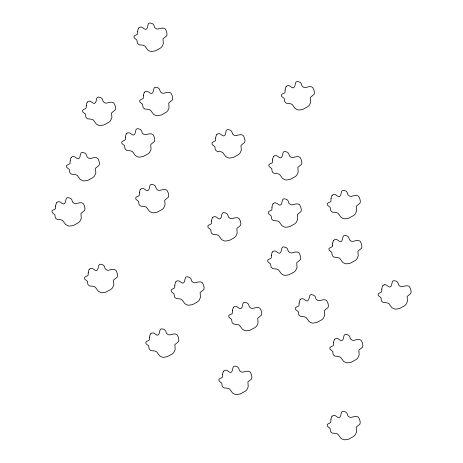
<?xml version="1.0" encoding="UTF-8"?>
<svg xmlns="http://www.w3.org/2000/svg" width="463" height="463" viewBox="0 0 463 463"><rect width="100%" height="100%" fill="white"/><g stroke="black" fill="none" stroke-linecap="round" stroke-linejoin="round"><path stroke-width="0.69" d="M55.595 206.365L55.624 206.023M70.144 160.846L70.116 161.188A5.869 5.284 12.3 0 0 70.127 161.871A12.553 11.303 12.3 0 0 70.162 162.2C71.117 165.071 65.167 164.029 66.591 167.102A2.662 2.396 12.3 0 0 66.886 167.531L69.363 169.522L69.681 171.802A3.363 3.027 12.3 0 0 69.803 172.358A3.559 3.206 12.3 0 0 70.139 173.064L71.609 174.215L75.388 174.597L77.234 175.373L80.221 179.418L82.373 180.587A8.241 7.42 12.3 0 0 84.104 180.929L87.906 180.31L92.826 177.578A10.389 9.353 12.3 0 0 94.51 175.952L95.818 173.064L95.476 168.283L99.169 165.25L99.504 163.514L99.117 161.489A21.136 19.029 12.3 0 0 98.723 160.279C97.757 155.996 93.237 157.802 90.401 158.514A4.161 3.745 12.3 0 1 88.485 158.074L87.102 156.945L86.61 155.423A3.912 3.525 12.3 0 0 85.991 154.104L85.522 153.594A3.322 2.992 12.3 0 0 84.405 152.912C78.565 150.481 81.714 157.547 78.351 158.821C76.181 158.861 75.064 155.834 72.685 156.581A2.361 2.124 12.3 0 0 72.008 156.859L71.273 157.53M86.234 105.466L86.205 105.807A5.869 5.284 12.3 0 0 86.216 106.49A12.553 11.303 12.3 0 0 86.251 106.82C87.212 109.696 81.262 108.649 82.686 111.728A2.662 2.396 12.3 0 0 82.981 112.156L85.452 114.141L85.777 116.421A3.363 3.027 12.3 0 0 85.898 116.977A3.559 3.206 12.3 0 0 86.228 117.689L87.704 118.841L91.483 119.222L93.323 119.992L96.31 124.043L98.463 125.207A8.241 7.42 12.3 0 0 100.193 125.554L103.996 124.935L108.921 122.203A10.389 9.353 12.3 0 0 110.605 120.571L111.907 117.683L111.566 112.908L115.258 109.876L115.594 108.134L115.212 106.108A21.136 19.029 12.3 0 0 114.812 104.898C113.852 100.616 109.326 102.421 106.49 103.139A4.161 3.745 12.3 0 1 104.574 102.699L103.197 101.571L102.699 100.049A3.912 3.525 12.3 0 0 102.08 98.729L101.617 98.22A3.322 2.992 12.3 0 0 100.494 97.537C94.655 95.1 97.803 102.173 94.44 103.446C92.276 103.486 91.159 100.459 88.774 101.206A2.361 2.124 12.3 0 0 88.097 101.484L87.362 102.149M88.213 272.638L88.184 272.985A5.869 5.284 12.3 0 0 88.196 273.668A12.553 11.303 12.3 0 0 88.23 273.998C89.185 276.868 83.242 275.826 84.665 278.9A2.662 2.396 12.3 0 0 84.955 279.328L87.432 281.319L87.756 283.599A3.363 3.027 12.3 0 0 87.877 284.155A3.559 3.206 12.3 0 0 88.207 284.861L89.683 286.012L93.457 286.394L95.303 287.17L98.289 291.215L100.442 292.385A8.241 7.42 12.3 0 0 102.173 292.726L105.975 292.107L110.9 289.375A10.389 9.353 12.3 0 0 112.584 287.749L113.886 284.861L113.545 280.08L117.237 277.048L117.573 275.311L117.185 273.286A21.136 19.029 12.3 0 0 116.792 272.076C115.831 267.793 111.305 269.599 108.469 270.311A4.161 3.745 12.3 0 1 106.554 269.871L105.17 268.743L104.679 267.22A3.912 3.525 12.3 0 0 104.059 265.901L103.596 265.392A3.322 2.992 12.3 0 0 102.473 264.709C96.634 262.278 99.782 269.344 96.42 270.618C94.255 270.658 93.132 267.631 90.754 268.378A2.361 2.124 12.3 0 0 90.077 268.656L89.342 269.327M125.386 137.089L125.357 137.43A5.869 5.284 12.3 0 0 125.369 138.113A12.553 11.303 12.3 0 0 125.409 138.443C126.364 141.319 120.415 140.272 121.838 143.351A2.662 2.396 12.3 0 0 122.134 143.773L124.605 145.764L124.929 148.044A3.363 3.027 12.3 0 0 125.051 148.6A3.559 3.206 12.3 0 0 125.386 149.312L126.856 150.463L130.635 150.845L132.482 151.615L135.462 155.666L137.615 156.83A8.241 7.42 12.3 0 0 139.346 157.171L143.148 156.552L148.073 153.826A10.389 9.353 12.3 0 0 149.757 152.194L151.06 149.306L150.718 144.525L154.411 141.493L154.746 139.757L154.364 137.731A21.136 19.029 12.3 0 0 153.965 136.521C153.004 132.239 148.478 134.044 145.642 134.756A4.161 3.745 12.3 0 1 143.727 134.322L142.349 133.194L141.852 131.666A3.912 3.525 12.3 0 0 141.232 130.346L140.769 129.843A3.322 2.992 12.3 0 0 139.647 129.16C133.807 126.723 136.955 133.79 133.593 135.069C131.428 135.103 130.311 132.082 127.927 132.823A2.361 2.124 12.3 0 0 127.25 133.107L126.515 133.772M137.667 31.391L137.638 31.733A5.869 5.284 12.3 0 0 137.65 32.416A12.553 11.303 12.3 0 0 137.685 32.746C138.64 35.616 132.696 34.575 134.12 37.648A2.662 2.396 12.3 0 0 134.409 38.076L136.886 40.067L137.21 42.347A3.363 3.027 12.3 0 0 137.332 42.903A3.559 3.206 12.3 0 0 137.661 43.609L139.137 44.761L142.911 45.148L144.757 45.918L147.743 49.963L149.896 51.133A8.241 7.42 12.3 0 0 151.627 51.474L155.429 50.855L160.348 48.123A10.389 9.353 12.3 0 0 162.033 46.497L163.341 43.609L162.999 38.828L166.692 35.796L167.027 34.059L166.639 32.034A21.136 19.029 12.3 0 0 166.246 30.824C165.279 26.541 160.759 28.347 157.924 29.059A4.161 3.745 12.3 0 1 156.008 28.619L154.625 27.491L154.133 25.969A3.912 3.525 12.3 0 0 153.513 24.649L153.05 24.14A3.322 2.992 12.3 0 0 151.928 23.457C146.088 21.026 149.236 28.093 145.874 29.366C143.704 29.406 142.587 26.379 140.208 27.126A2.361 2.124 12.3 0 0 139.531 27.404L138.796 28.075M143.385 95.627L143.356 95.968A5.869 5.284 12.3 0 0 143.368 96.651A12.553 11.303 12.3 0 0 143.403 96.981C144.358 99.858 138.414 98.81 139.838 101.889A2.662 2.396 12.3 0 0 140.127 102.317L142.604 104.302L142.928 106.583A3.363 3.027 12.3 0 0 143.05 107.138A3.559 3.206 12.3 0 0 143.38 107.85L144.855 109.002L148.629 109.384L150.475 110.153L153.461 114.205L155.614 115.368A8.241 7.42 12.3 0 0 157.345 115.709L161.147 115.09L166.072 112.364A10.389 9.353 12.3 0 0 167.756 110.732L169.059 107.844L168.717 103.064L172.41 100.031L172.745 98.295L172.358 96.269A21.136 19.029 12.3 0 0 171.964 95.06C170.997 90.777 166.477 92.583 163.642 93.294A4.161 3.745 12.3 0 1 161.726 92.86L160.343 91.732L159.851 90.204A3.912 3.525 12.3 0 0 159.231 88.884L158.768 88.381A3.322 2.992 12.3 0 0 157.646 87.698C151.806 85.261 154.955 92.334 151.592 93.607C149.422 93.642 148.305 90.621 145.926 91.361A2.361 2.124 12.3 0 0 145.249 91.645L144.514 92.311M139.38 192.764L139.351 193.106A5.869 5.284 12.3 0 0 139.363 193.789A12.553 11.303 12.3 0 0 139.404 194.124C140.358 196.995 134.409 195.953 135.833 199.026A2.662 2.396 12.3 0 0 136.128 199.455L138.599 201.446L138.923 203.726A3.363 3.027 12.3 0 0 139.045 204.281A3.559 3.206 12.3 0 0 139.38 204.987L140.85 206.139L144.63 206.521L146.476 207.291L149.462 211.342L151.615 212.505A8.241 7.42 12.3 0 0 153.346 212.853L157.142 212.233L162.067 209.502A10.389 9.353 12.3 0 0 163.752 207.87L165.054 204.987L164.712 200.207L168.405 197.174L168.746 195.438L168.358 193.412A21.136 19.029 12.3 0 0 167.959 192.197C166.998 187.914 162.472 189.726 159.642 190.438A4.161 3.745 12.3 0 1 157.721 189.998L156.344 188.869L155.846 187.347A3.912 3.525 12.3 0 0 155.227 186.028L154.764 185.518A3.322 2.992 12.3 0 0 153.641 184.835C147.801 182.399 150.95 189.471 147.593 190.744C145.423 190.785 144.306 187.758 141.921 188.505A2.361 2.124 12.3 0 0 141.244 188.782L140.515 189.454M149.503 337.238L149.474 337.579A5.869 5.284 12.3 0 0 149.485 338.262A12.553 11.303 12.3 0 0 149.526 338.592C150.481 341.462 144.531 340.421 145.955 343.494A2.662 2.396 12.3 0 0 146.25 343.922L148.721 345.913L149.045 348.193A3.363 3.027 12.3 0 0 149.167 348.749A3.559 3.206 12.3 0 0 149.503 349.461L150.973 350.613L154.752 350.995L156.598 351.764L159.585 355.815L161.737 356.979A8.241 7.42 12.3 0 0 163.468 357.32L167.265 356.701L172.19 353.975A10.389 9.353 12.3 0 0 173.874 352.343L175.176 349.455L174.84 344.675L178.533 341.642L178.868 339.906L178.481 337.88A21.136 19.029 12.3 0 0 178.081 336.67C177.121 332.388 172.601 334.193 169.765 334.905A4.161 3.745 12.3 0 1 167.843 334.471L166.466 333.343L165.968 331.815A3.912 3.525 12.3 0 0 165.349 330.495L164.886 329.992A3.322 2.992 12.3 0 0 163.763 329.303C157.924 326.872 161.072 333.939 157.715 335.218C155.545 335.253 154.428 332.226 152.043 332.972A2.361 2.124 12.3 0 0 151.372 333.25L150.637 333.921M174.788 285.15L174.759 285.492A5.869 5.284 12.3 0 0 174.771 286.175A12.553 11.303 12.3 0 0 174.806 286.504C175.761 289.381 169.811 288.333 171.235 291.412A2.662 2.396 12.3 0 0 171.53 291.84L174.007 293.826L174.325 296.106A3.363 3.027 12.3 0 0 174.447 296.661A3.559 3.206 12.3 0 0 174.782 297.373L176.253 298.525L180.032 298.907L181.878 299.677L184.864 303.728L187.017 304.891A8.241 7.42 12.3 0 0 188.748 305.233L192.55 304.613L197.469 301.888A10.389 9.353 12.3 0 0 199.154 300.255L200.462 297.368L200.12 292.587L203.813 289.554L204.148 287.818L203.761 285.793A21.136 19.029 12.3 0 0 203.367 284.583C202.4 280.3 197.88 282.106 195.045 282.818A4.161 3.745 12.3 0 1 193.129 282.384L191.746 281.255L191.254 279.733A3.912 3.525 12.3 0 0 190.634 278.408L190.166 277.904A3.322 2.992 12.3 0 0 189.049 277.221C183.209 274.785 186.357 281.857 182.995 283.13C180.825 283.165 179.708 280.144 177.329 280.885A2.361 2.124 12.3 0 0 176.652 281.168L175.917 281.834M215.648 137.991L215.619 138.333A5.869 5.284 12.3 0 0 215.631 139.016A12.553 11.303 12.3 0 0 215.665 139.346C216.62 142.216 210.671 141.174 212.095 144.248A2.662 2.396 12.3 0 0 212.39 144.676L214.867 146.667L215.185 148.947A3.363 3.027 12.3 0 0 215.307 149.503A3.559 3.206 12.3 0 0 215.642 150.209L217.112 151.36L220.892 151.748L222.738 152.518L225.724 156.563L227.877 157.733A8.241 7.42 12.3 0 0 229.607 158.074L233.41 157.455L238.329 154.729A10.389 9.353 12.3 0 0 240.013 153.097L241.321 150.209L240.98 145.428L244.672 142.396L245.008 140.659L244.62 138.634A21.136 19.029 12.3 0 0 244.227 137.424C243.26 133.141 238.74 134.947 235.904 135.659A4.161 3.745 12.3 0 1 233.989 135.219L232.605 134.091L232.113 132.568A3.912 3.525 12.3 0 0 231.494 131.249L231.031 130.74A3.322 2.992 12.3 0 0 229.908 130.057C224.069 127.626 227.217 134.692 223.855 135.966C221.684 136.006 220.567 132.979 218.189 133.726A2.361 2.124 12.3 0 0 217.512 134.004L216.777 134.675M211.51 220.984L211.481 221.326A5.869 5.284 12.3 0 0 211.493 222.008A12.553 11.303 12.3 0 0 211.533 222.344C212.488 225.215 206.539 224.167 207.962 227.246A2.662 2.396 12.3 0 0 208.257 227.674L210.729 229.66L211.053 231.94A3.363 3.027 12.3 0 0 211.174 232.495A3.559 3.206 12.3 0 0 211.51 233.207L212.98 234.359L216.759 234.741L218.605 235.511L221.592 239.562L223.745 240.725A8.241 7.42 12.3 0 0 225.475 241.073L229.272 240.453L234.197 237.722A10.389 9.353 12.3 0 0 235.881 236.089L237.183 233.202L236.848 228.427L240.534 225.394L240.876 223.652L240.488 221.632A21.136 19.029 12.3 0 0 240.089 220.417C239.128 216.134 234.602 217.94 231.772 218.658A4.161 3.745 12.3 0 1 229.851 218.218L228.473 217.089L227.975 215.567A3.912 3.525 12.3 0 0 227.356 214.247L226.893 213.738A3.322 2.992 12.3 0 0 225.77 213.055C219.931 210.619 223.079 217.691 219.722 218.964C217.552 219.005 216.435 215.978 214.051 216.725A2.361 2.124 12.3 0 0 213.379 217.002L212.644 217.674M222.553 374.498L222.524 374.845A5.869 5.284 12.3 0 0 222.535 375.528A12.553 11.303 12.3 0 0 222.576 375.858C223.531 378.728 217.581 377.686 219.005 380.76A2.662 2.396 12.3 0 0 219.3 381.188L221.777 383.179L222.095 385.459A3.363 3.027 12.3 0 0 222.217 386.015A3.559 3.206 12.3 0 0 222.553 386.721L224.023 387.872L227.802 388.254L229.648 389.03L232.634 393.075L234.787 394.245A8.241 7.42 12.3 0 0 236.518 394.586L240.314 393.967L245.24 391.235A10.389 9.353 12.3 0 0 246.924 389.609L248.226 386.721L247.89 381.94L251.583 378.908L251.918 377.171L251.531 375.146A21.136 19.029 12.3 0 0 251.131 373.936C250.17 369.653 245.65 371.459 242.815 372.171A4.161 3.745 12.3 0 1 240.899 371.731L239.516 370.603L239.018 369.08A3.912 3.525 12.3 0 0 238.399 367.761L237.936 367.252A3.322 2.992 12.3 0 0 236.813 366.569C230.973 364.138 234.128 371.204 230.765 372.478C228.595 372.518 227.478 369.491 225.093 370.238A2.361 2.124 12.3 0 0 224.422 370.516L223.687 371.187M232.403 310.76L232.374 311.101A5.869 5.284 12.3 0 0 232.385 311.784A12.553 11.303 12.3 0 0 232.426 312.12C233.381 314.99 227.431 313.949 228.855 317.022A2.662 2.396 12.3 0 0 229.15 317.45L231.627 319.441L231.946 321.721A3.363 3.027 12.3 0 0 232.067 322.277A3.559 3.206 12.3 0 0 232.403 322.983L233.873 324.135L237.652 324.517L239.498 325.286L242.485 329.338L244.638 330.501A8.241 7.42 12.3 0 0 246.368 330.848L250.165 330.229L255.09 327.497A10.389 9.353 12.3 0 0 256.774 325.865L258.076 322.983L257.741 318.203L261.433 315.17L261.769 313.434L261.381 311.408A21.136 19.029 12.3 0 0 260.982 310.193C260.021 305.91 255.501 307.721 252.665 308.433A4.161 3.745 12.3 0 1 250.749 307.993L249.366 306.865L248.868 305.343A3.912 3.525 12.3 0 0 248.249 304.023L247.786 303.514A3.322 2.992 12.3 0 0 246.663 302.831C240.824 300.394 243.978 307.467 240.615 308.74C238.445 308.78 237.328 305.754 234.949 306.5A2.361 2.124 12.3 0 0 234.272 306.778L233.537 307.449M272.528 159.914L272.499 160.256A5.869 5.284 12.3 0 0 272.51 160.939A12.553 11.303 12.3 0 0 272.551 161.274C273.506 164.145 267.556 163.103 268.98 166.176A2.662 2.396 12.3 0 0 269.275 166.605L271.746 168.59L272.07 170.876A3.363 3.027 12.3 0 0 272.192 171.426A3.559 3.206 12.3 0 0 272.528 172.138L273.998 173.289L277.777 173.671L279.623 174.441L282.609 178.492L284.762 179.656A8.241 7.42 12.3 0 0 286.487 180.003L290.289 179.384L295.215 176.652A10.389 9.353 12.3 0 0 296.899 175.02L298.201 172.132L297.859 167.357L301.552 164.324L301.893 162.582L301.506 160.563A21.136 19.029 12.3 0 0 301.106 159.347C300.146 155.064 295.62 156.87 292.79 157.588A4.161 3.745 12.3 0 1 290.868 157.148L289.491 156.019L288.993 154.497A3.912 3.525 12.3 0 0 288.374 153.178L287.911 152.668A3.322 2.992 12.3 0 0 286.788 151.986C280.948 149.549 284.097 156.621 280.74 157.895C278.57 157.935 277.453 154.908 275.068 155.655A2.361 2.124 12.3 0 0 274.391 155.933L273.662 156.604M271.949 207.187L271.92 207.528A5.869 5.284 12.3 0 0 271.931 208.211A12.553 11.303 12.3 0 0 271.972 208.541C272.927 211.412 266.977 210.37 268.401 213.443A2.662 2.396 12.3 0 0 268.696 213.871L271.168 215.862L271.492 218.142A3.363 3.027 12.3 0 0 271.613 218.698A3.559 3.206 12.3 0 0 271.949 219.41L273.419 220.562L277.198 220.944L279.044 221.713L282.025 225.765L284.178 226.928A8.241 7.42 12.3 0 0 285.908 227.269L289.711 226.65L294.636 223.924A10.389 9.353 12.3 0 0 296.32 222.292L297.622 219.404L297.281 214.624L300.973 211.591L301.309 209.855L300.927 207.829A21.136 19.029 12.3 0 0 300.528 206.62C299.567 202.337 295.041 204.142 292.205 204.854A4.161 3.745 12.3 0 1 290.289 204.42L288.912 203.292L288.414 201.764A3.912 3.525 12.3 0 0 287.795 200.444L287.332 199.941A3.322 2.992 12.3 0 0 286.209 199.252C280.37 196.821 283.518 203.888 280.161 205.161C277.991 205.202 276.874 202.175 274.49 202.921A2.361 2.124 12.3 0 0 273.812 203.199L273.077 203.87M285.081 89.92L285.052 90.262A5.869 5.284 12.3 0 0 285.063 90.945A12.553 11.303 12.3 0 0 285.098 91.28C286.053 94.151 280.103 93.104 281.527 96.182A2.662 2.396 12.3 0 0 281.822 96.611L284.299 98.596L284.618 100.882A3.363 3.027 12.3 0 0 284.739 101.432A3.559 3.206 12.3 0 0 285.075 102.144L286.545 103.295L290.324 103.677L292.17 104.447L295.157 108.498L297.31 109.662A8.241 7.42 12.3 0 0 299.04 110.009L302.843 109.39L307.762 106.658A10.389 9.353 12.3 0 0 309.446 105.026L310.754 102.138L310.413 97.363L314.105 94.33L314.441 92.588L314.053 90.569A21.136 19.029 12.3 0 0 313.659 89.353C312.693 85.07 308.173 86.876 305.337 87.594A4.161 3.745 12.3 0 1 303.421 87.154L302.038 86.025L301.546 84.503A3.912 3.525 12.3 0 0 300.927 83.184L300.464 82.674A3.322 2.992 12.3 0 0 299.341 81.992C293.501 79.555 296.65 86.627 293.287 87.901C291.117 87.941 290 84.914 287.621 85.661A2.361 2.124 12.3 0 0 286.944 85.939L286.209 86.61M271.359 255.287L271.33 255.628A5.869 5.284 12.3 0 0 271.341 256.311A12.553 11.303 12.3 0 0 271.382 256.641C272.337 259.511 266.387 258.47 267.811 261.549A2.662 2.396 12.3 0 0 268.106 261.971L270.577 263.962L270.901 266.242A3.363 3.027 12.3 0 0 271.023 266.798A3.559 3.206 12.3 0 0 271.359 267.51L272.829 268.662L276.608 269.044L278.454 269.813L281.44 273.864L283.593 275.028A8.241 7.42 12.3 0 0 285.324 275.369L289.12 274.75L294.046 272.024A10.389 9.353 12.3 0 0 295.73 270.392L297.032 267.504L296.696 262.724L300.383 259.691L300.724 257.955L300.337 255.929A21.136 19.029 12.3 0 0 299.937 254.719C298.976 250.437 294.451 252.242 291.621 252.954A4.161 3.745 12.3 0 1 289.699 252.52L288.322 251.392L287.824 249.864A3.912 3.525 12.3 0 0 287.205 248.544L286.742 248.041A3.322 2.992 12.3 0 0 285.619 247.352C279.779 244.921 282.928 251.988 279.571 253.267C277.401 253.302 276.284 250.275 273.899 251.021A2.361 2.124 12.3 0 0 273.228 251.299L272.493 251.97M299.081 303.034L299.052 303.375A5.869 5.284 12.3 0 0 299.063 304.058A12.553 11.303 12.3 0 0 299.104 304.388C300.059 307.258 294.109 306.217 295.533 309.29A2.662 2.396 12.3 0 0 295.828 309.718L298.299 311.709L298.623 313.989A3.363 3.027 12.3 0 0 298.745 314.545A3.559 3.206 12.3 0 0 299.081 315.251L300.551 316.403L304.33 316.785L306.176 317.56L309.157 321.606L311.31 322.775A8.241 7.42 12.3 0 0 313.04 323.116L316.842 322.497L321.768 319.765A10.389 9.353 12.3 0 0 323.452 318.139L324.754 315.251L324.413 310.47L328.105 307.438L328.441 305.702L328.059 303.676A21.136 19.029 12.3 0 0 327.659 302.466C326.699 298.184 322.173 299.989 319.337 300.701A4.161 3.745 12.3 0 1 317.421 300.261L316.044 299.133L315.546 297.611A3.912 3.525 12.3 0 0 314.927 296.291L314.464 295.782A3.322 2.992 12.3 0 0 313.341 295.099C307.501 292.668 310.65 299.735 307.287 301.008C305.123 301.048 304.006 298.022 301.621 298.768A2.361 2.124 12.3 0 0 300.944 299.046L300.209 299.717M331.004 198.743L330.976 199.09A5.869 5.284 12.3 0 0 330.987 199.773A12.553 11.303 12.3 0 0 331.022 200.103C331.977 202.973 326.033 201.932 327.457 205.005A2.662 2.396 12.3 0 0 327.746 205.433L330.223 207.424L330.547 209.704A3.363 3.027 12.3 0 0 330.663 210.26A3.559 3.206 12.3 0 0 330.999 210.966L332.469 212.118L336.248 212.5L338.094 213.275L341.081 217.321L343.233 218.49A8.241 7.42 12.3 0 0 344.964 218.831L348.766 218.212L353.686 215.48A10.389 9.353 12.3 0 0 355.37 213.854L356.678 210.966L356.336 206.185L360.029 203.153L360.364 201.417L359.977 199.391A21.136 19.029 12.3 0 0 359.583 198.181C358.617 193.899 354.097 195.704 351.261 196.416A4.161 3.745 12.3 0 1 349.345 195.976L347.962 194.848L347.47 193.326A3.912 3.525 12.3 0 0 346.851 192.006L346.388 191.497A3.322 2.992 12.3 0 0 345.265 190.814C339.425 188.383 342.574 195.45 339.211 196.723C337.041 196.763 335.924 193.737 333.545 194.483A2.361 2.124 12.3 0 0 332.868 194.761L332.133 195.432M332.579 243.752L332.55 244.094A5.869 5.284 12.3 0 0 332.561 244.777A12.553 11.303 12.3 0 0 332.602 245.106M333.505 342.759L333.476 343.1A5.869 5.284 12.3 0 0 333.487 343.783A12.553 11.303 12.3 0 0 333.522 344.113C334.483 346.984 328.533 345.942 329.957 349.015A2.662 2.396 12.3 0 0 330.252 349.443L332.723 351.434L333.047 353.715A3.363 3.027 12.3 0 0 333.169 354.27A3.559 3.206 12.3 0 0 333.505 354.976L334.975 356.128L338.754 356.516L340.6 357.286L343.581 361.331L345.734 362.5A8.241 7.42 12.3 0 0 347.464 362.842L351.267 362.222L356.192 359.491A10.389 9.353 12.3 0 0 357.876 357.864L359.178 354.976L358.837 350.196L362.529 347.163L362.865 345.427L362.483 343.401A21.136 19.029 12.3 0 0 362.083 342.192C361.123 337.909 356.597 339.715 353.761 340.427A4.161 3.745 12.3 0 1 351.845 339.987L350.468 338.858L349.97 337.336A3.912 3.525 12.3 0 0 349.351 336.016L348.888 335.507A3.322 2.992 12.3 0 0 347.765 334.824C341.925 332.393 345.074 339.46 341.711 340.733C339.547 340.774 338.43 337.747 336.045 338.494A2.361 2.124 12.3 0 0 335.368 338.771L334.633 339.443M330.883 419.727L330.854 420.068A5.869 5.284 12.3 0 0 330.866 420.751A12.553 11.303 12.3 0 0 330.9 421.081C331.855 423.958 325.906 422.91 327.329 425.989A2.662 2.396 12.3 0 0 327.625 426.417L330.102 428.402L330.42 430.683A3.363 3.027 12.3 0 0 330.541 431.238A3.559 3.206 12.3 0 0 330.877 431.95L332.347 433.102L336.126 433.484L337.973 434.253L340.959 438.305L343.112 439.468A8.241 7.42 12.3 0 0 344.842 439.815L348.645 439.196L353.564 436.464A10.389 9.353 12.3 0 0 355.248 434.832L356.556 431.944L356.215 427.17L359.907 424.137L360.243 422.395L359.855 420.369A21.136 19.029 12.3 0 0 359.462 419.16C358.495 414.877 353.975 416.683 351.139 417.4A4.161 3.745 12.3 0 1 349.224 416.96L347.84 415.832L347.348 414.31A3.912 3.525 12.3 0 0 346.729 412.99L346.266 412.481A3.322 2.992 12.3 0 0 345.143 411.798C339.304 409.361 342.452 416.434 339.09 417.707C336.919 417.748 335.802 414.721 333.424 415.467A2.361 2.124 12.3 0 0 332.747 415.745L332.012 416.411M381.784 289.074L381.755 289.416A5.869 5.284 12.3 0 0 381.767 290.098A12.553 11.303 12.3 0 0 381.807 290.434C382.762 293.305 376.813 292.263 378.236 295.336A2.662 2.396 12.3 0 0 378.531 295.764L381.003 297.755L381.327 300.036A3.363 3.027 12.3 0 0 381.448 300.591A3.559 3.206 12.3 0 0 381.784 301.297L383.254 302.449L387.033 302.831L388.879 303.601L391.866 307.652L394.019 308.815A8.241 7.42 12.3 0 0 395.743 309.162L399.546 308.543L404.471 305.811A10.389 9.353 12.3 0 0 406.155 304.179L407.457 301.297L407.116 296.517L410.808 293.484L411.15 291.748L410.762 289.722A21.136 19.029 12.3 0 0 410.363 288.507C409.402 284.224 404.876 286.036 402.046 286.747A4.161 3.745 12.3 0 1 400.125 286.308L398.747 285.179L398.249 283.657A3.912 3.525 12.3 0 0 397.63 282.337L397.167 281.828A3.322 2.992 12.3 0 0 396.044 281.145C390.205 278.709 393.353 285.781 389.996 287.054C387.826 287.095 386.709 284.068 384.325 284.814M56.758 202.707L57.493 202.036A2.361 2.124 12.3 0 1 58.17 201.758C60.549 201.017 61.666 204.038 63.836 204.004C67.199 202.725 64.044 195.658 69.884 198.089A3.322 2.992 12.3 0 1 71.007 198.777L71.47 199.281A3.912 3.525 12.3 0 1 72.089 200.601L72.587 202.128L73.97 203.257A4.161 3.745 12.3 0 0 75.886 203.691C78.722 202.979 83.242 201.174 84.208 205.456A21.136 19.029 12.3 0 1 84.602 206.666L84.989 208.691L84.654 210.428L80.961 213.46L81.303 218.241L79.995 221.129A10.389 9.353 12.3 0 1 78.311 222.761L73.391 225.487L69.589 226.106A8.241 7.42 12.3 0 1 67.858 225.765L65.705 224.601L62.719 220.55L60.873 219.78L57.094 219.398L55.624 218.247A3.559 3.206 12.3 0 1 55.288 217.535A3.363 3.027 12.3 0 1 55.166 216.979L54.848 214.699L52.371 212.708A2.662 2.396 12.3 0 1 52.076 212.286C50.652 209.207 56.602 210.248 55.647 207.378A12.553 11.303 12.3 0 1 55.606 207.048A5.869 5.284 12.3 0 1 55.595 206.365M333.713 240.436L334.448 239.765A2.361 2.124 12.3 0 1 335.119 239.487C337.504 238.746 338.621 241.767 340.791 241.732C344.148 240.453 341 233.387 346.839 235.817A3.322 2.992 12.3 0 1 347.962 236.506L348.425 237.01A3.912 3.525 12.3 0 1 349.044 238.329L349.542 239.857L350.919 240.986A4.161 3.745 12.3 0 0 352.841 241.42C355.671 240.708 360.197 238.902 361.157 243.185A21.136 19.029 12.3 0 1 361.557 244.395L361.944 246.42L361.603 248.156L357.916 251.189L358.252 255.97L356.95 258.858A10.389 9.353 12.3 0 1 355.266 260.49L350.341 263.216L346.544 263.835A8.241 7.42 12.3 0 1 344.813 263.493L342.661 262.33L339.674 258.279L337.828 257.509L334.049 257.127L332.579 255.975A3.559 3.206 12.3 0 1 332.243 255.263A3.363 3.027 12.3 0 1 332.121 254.708L331.797 252.428L329.326 250.437A2.662 2.396 12.3 0 1 329.031 250.014C327.607 246.935 333.557 247.977 332.602 245.106M382.918 285.764L383.648 285.092A2.361 2.124 12.3 0 1 384.325 284.814M137.754 31.397A8.606 7.749 12.3 0 1 138.726 28.04M285.167 89.926A8.606 7.749 12.3 0 1 286.14 86.569M381.877 289.08A8.606 7.749 12.3 0 1 382.843 285.723M333.597 342.765A8.606 7.749 12.3 0 1 334.564 339.408M330.97 419.733A8.606 7.749 12.3 0 1 331.942 416.376M149.595 337.243A8.606 7.749 12.3 0 1 150.562 333.887M222.645 374.503A8.606 7.749 12.3 0 1 223.612 371.147M299.173 303.039A8.606 7.749 12.3 0 1 300.14 299.683M332.671 243.758A8.606 7.749 12.3 0 1 333.638 240.401M331.091 198.749A8.606 7.749 12.3 0 1 332.064 195.392M272.041 207.192A8.606 7.749 12.3 0 1 273.008 203.836M143.472 95.633A8.606 7.749 12.3 0 1 144.444 92.276M86.326 105.471A8.606 7.749 12.3 0 1 87.293 102.115M70.231 160.852A8.606 7.749 12.3 0 1 71.204 157.495M55.716 206.029A8.606 7.749 12.3 0 1 56.689 202.672M88.306 272.643A8.606 7.749 12.3 0 1 89.272 269.287M174.875 285.156A8.606 7.749 12.3 0 1 175.847 281.799M232.495 310.766A8.606 7.749 12.3 0 1 233.462 307.409M271.451 255.292A8.606 7.749 12.3 0 1 272.418 251.936M211.603 220.99A8.606 7.749 12.3 0 1 212.569 217.633M139.473 192.77A8.606 7.749 12.3 0 1 140.439 189.413M125.479 137.094A8.606 7.749 12.3 0 1 126.445 133.738M215.735 137.997A8.606 7.749 12.3 0 1 216.707 134.64M272.62 159.92A8.606 7.749 12.3 0 1 273.587 156.563"/></g></svg>
